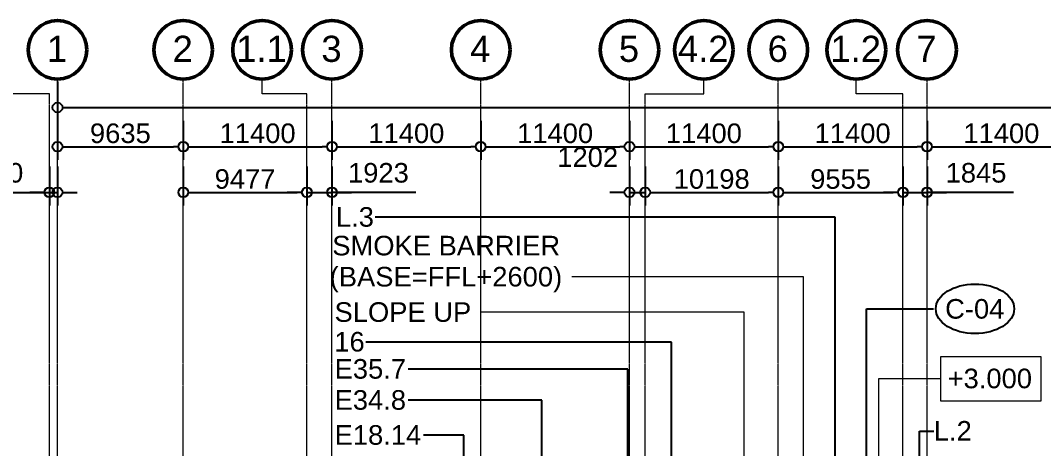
# Model space of a CAD drawing. Header units: millimetres. Extents: x -962357 to -591933, y -35273 to 59420.
# Drawn here: x -916754 to -838349, y 26646 to 59420 of the extents above; entities that cross this region are included whole.
import ezdxf

# ---------------------------------------------------------------- set-up
doc = ezdxf.new("R2010")
doc.units = ezdxf.units.MM
doc.linetypes.add('DPA_Grid _ Level 100', pattern=[10, 5.5, -1.6, 1.3, -1.6])
for name, color, linetype, lineweight in [('A-ANNO-DIMS', 1, 'Continuous', 9), ('A-ROOM-IDEN', 3, 'Continuous', 25), ('G-ANNO-TEXT', 3, 'Continuous', 9), ('S-GRID', 251, 'Continuous', 9), ('S-GRID-IDEN', 3, 'Continuous', 50)]:
    doc.layers.add(name, color=color, linetype=linetype, lineweight=lineweight)
doc.styles.add('Arial', font='arial.ttf', dxfattribs={"height": 2000})
doc.styles.add('Arial_1', font='arial.ttf', dxfattribs={"height": 1500})
doc.dimstyles.new('DPA-DIM-3_0_C-C', dxfattribs={"dimscale": 304.8, "dimtxt": 1530.3891, "dimasz": 2.46063, "dimexe": 3.28084, "dimexo": 0.0625, "dimgap": 0.82021, "dimtad": 1, "dimdec": 0, "dimzin": 0, "dimdsep": 46, "dimtxsty": 'Arial_1', "dimblk1": 'DOTBLANK', "dimblk2": 'DOTBLANK', "dimsah": 1, "dimcen": 0.09, "dimdle": 3.28084, "dimadec": 8, "dimazin": 0, "dimtfac": 1, "dimtdec": 4, "dimtix": 1, "dimtmove": 0, "dimatfit": 3, "dimfxl": 6.56168, "dimfxlon": 1, "dimtvp": 1, "dimtolj": 1, "dimtzin": 0, "dimarcsym": 2})
doc.dimstyles.new('DPA-DIM-3_0_C-C_1', dxfattribs={"dimscale": 304.8, "dimtxt": 1530.3891, "dimasz": 2.46063, "dimexe": 3.28084, "dimexo": 0.0625, "dimgap": 0.82021, "dimtad": 1, "dimdec": 0, "dimzin": 0, "dimdsep": 46, "dimtxsty": 'Arial_1', "dimblk1": 'DOTBLANK', "dimblk2": 'DOTBLANK', "dimsah": 1, "dimcen": 0.09, "dimdle": 3.28084, "dimadec": 8, "dimazin": 0, "dimtfac": 1, "dimtdec": 4, "dimtix": 1, "dimtmove": 1, "dimatfit": 3, "dimfxl": 6.56168, "dimfxlon": 1, "dimtvp": 1, "dimtolj": 1, "dimtzin": 0, "dimarcsym": 2})

# ---------------------------------------------------------------- blocks, each defined once
blk = doc.blocks.new('Grid - 100 Scale-2291345-4130-01 MULTI-PURPOSE LEVEL - REFLECTED CEILING PLAN')
at = {"layer": 'S-GRID-IDEN'}
blk.add_circle((0, 0), 4.5, dxfattribs=at)
blk = doc.blocks.new('_DotBlank')
at = {"color": 0, "linetype": 'ByBlock', "lineweight": -2}
blk.add_line((-0.5, 0), (-1, 0), dxfattribs=at)
blk.add_circle((0, 0), 0.5, dxfattribs=at)
blk = doc.blocks.new('DIMBLOCK1-4130-01 MULTI-PURPOSE LEVEL - REFLECTED CEILING PLAN')
at = {"layer": 'A-ANNO-DIMS', "color": 0, "lineweight": -2, "transparency": 16777216}
for p, q in [((-913915, 54739), (-913915, 51758)), ((-624615, 54739), (-624615, 51758)), ((-913165, 52758), (-625365, 52758))]:
    blk.add_line(p, q, dxfattribs=at)
at = {"layer": 'Defpoints', "color": 0, "transparency": 16777216}
for p in [(-913915, 54758), (-624615, 54758), (-624615, 52758)]:
    blk.add_point(p, dxfattribs=at)
at = {"layer": 'A-ANNO-DIMS', "color": 0, "lineweight": -2, "transparency": 16777216, "xscale": 750, "yscale": 750, "zscale": 750, "rotation": 180}
blk.add_blockref('_DotBlank', (-913915, 52758), dxfattribs=at)
at = {"layer": 'A-ANNO-DIMS', "color": 0, "lineweight": -2, "transparency": 16777216, "xscale": 750, "yscale": 750, "zscale": 750}
blk.add_blockref('_DotBlank', (-624615, 52758), dxfattribs=at)
at = {"layer": 'A-ANNO-DIMS', "color": 0, "transparency": 16777216, "insert": (-769265, 53774), "char_height": 1500, "width": 8306.48, "attachment_point": 5, "style": 'Arial_1'}
blk.add_mtext('\\A1;289300', dxfattribs=at)
blk = doc.blocks.new('DIMBLOCK2-4130-01 MULTI-PURPOSE LEVEL - REFLECTED CEILING PLAN')
at = {"layer": 'A-ANNO-DIMS', "color": 0, "lineweight": -2, "transparency": 16777216}
for p, q in [((-913915, 51739), (-913915, 48758)), ((-904280, 51739), (-904280, 48758)), ((-913165, 49758), (-905030, 49758))]:
    blk.add_line(p, q, dxfattribs=at)
at = {"layer": 'Defpoints', "color": 0, "transparency": 16777216}
for p in [(-913915, 51758), (-904280, 51758), (-904280, 49758)]:
    blk.add_point(p, dxfattribs=at)
at = {"layer": 'A-ANNO-DIMS', "color": 0, "lineweight": -2, "transparency": 16777216, "xscale": 750, "yscale": 750, "zscale": 750, "rotation": 180}
blk.add_blockref('_DotBlank', (-913915, 49758), dxfattribs=at)
at = {"layer": 'A-ANNO-DIMS', "color": 0, "lineweight": -2, "transparency": 16777216, "xscale": 750, "yscale": 750, "zscale": 750}
blk.add_blockref('_DotBlank', (-904280, 49758), dxfattribs=at)
at = {"layer": 'A-ANNO-DIMS', "color": 0, "transparency": 16777216, "insert": (-909098, 50774), "char_height": 1500, "width": 5537.65, "attachment_point": 5, "style": 'Arial_1'}
blk.add_mtext('\\A1;9635', dxfattribs=at)
blk = doc.blocks.new('DIMBLOCK3-4130-01 MULTI-PURPOSE LEVEL - REFLECTED CEILING PLAN')
at = {"layer": 'A-ANNO-DIMS', "color": 0, "lineweight": -2, "transparency": 16777216}
for p, q in [((-904280, 51739), (-904280, 48758)), ((-892880, 51739), (-892880, 48758)), ((-903530, 49758), (-893630, 49758))]:
    blk.add_line(p, q, dxfattribs=at)
at = {"layer": 'Defpoints', "color": 0, "transparency": 16777216}
for p in [(-904280, 51758), (-892880, 51758), (-892880, 49758)]:
    blk.add_point(p, dxfattribs=at)
at = {"layer": 'A-ANNO-DIMS', "color": 0, "lineweight": -2, "transparency": 16777216, "xscale": 750, "yscale": 750, "zscale": 750, "rotation": 180}
blk.add_blockref('_DotBlank', (-904280, 49758), dxfattribs=at)
at = {"layer": 'A-ANNO-DIMS', "color": 0, "lineweight": -2, "transparency": 16777216, "xscale": 750, "yscale": 750, "zscale": 750}
blk.add_blockref('_DotBlank', (-892880, 49758), dxfattribs=at)
at = {"layer": 'A-ANNO-DIMS', "color": 0, "transparency": 16777216, "insert": (-898580, 50774), "char_height": 1500, "width": 6922.07, "attachment_point": 5, "style": 'Arial_1'}
blk.add_mtext('\\A1;11400', dxfattribs=at)
blk = doc.blocks.new('DIMBLOCK4-4130-01 MULTI-PURPOSE LEVEL - REFLECTED CEILING PLAN')
at = {"layer": 'A-ANNO-DIMS', "color": 0, "lineweight": -2, "transparency": 16777216}
for p, q in [((-892880, 51739), (-892880, 48758)), ((-881480, 51739), (-881480, 48758)), ((-892130, 49758), (-882230, 49758))]:
    blk.add_line(p, q, dxfattribs=at)
at = {"layer": 'Defpoints', "color": 0, "transparency": 16777216}
for p in [(-892880, 51758), (-881480, 51758), (-881480, 49758)]:
    blk.add_point(p, dxfattribs=at)
at = {"layer": 'A-ANNO-DIMS', "color": 0, "lineweight": -2, "transparency": 16777216, "xscale": 750, "yscale": 750, "zscale": 750, "rotation": 180}
blk.add_blockref('_DotBlank', (-892880, 49758), dxfattribs=at)
at = {"layer": 'A-ANNO-DIMS', "color": 0, "lineweight": -2, "transparency": 16777216, "xscale": 750, "yscale": 750, "zscale": 750}
blk.add_blockref('_DotBlank', (-881480, 49758), dxfattribs=at)
at = {"layer": 'A-ANNO-DIMS', "color": 0, "transparency": 16777216, "insert": (-887180, 50774), "char_height": 1500, "width": 6922.07, "attachment_point": 5, "style": 'Arial_1'}
blk.add_mtext('\\A1;11400', dxfattribs=at)
blk = doc.blocks.new('DIMBLOCK5-4130-01 MULTI-PURPOSE LEVEL - REFLECTED CEILING PLAN')
at = {"layer": 'A-ANNO-DIMS', "color": 0, "lineweight": -2, "transparency": 16777216}
for p, q in [((-881480, 51739), (-881480, 48758)), ((-870080, 51739), (-870080, 48758)), ((-880730, 49758), (-870830, 49758))]:
    blk.add_line(p, q, dxfattribs=at)
at = {"layer": 'Defpoints', "color": 0, "transparency": 16777216}
for p in [(-881480, 51758), (-870080, 51758), (-870080, 49758)]:
    blk.add_point(p, dxfattribs=at)
at = {"layer": 'A-ANNO-DIMS', "color": 0, "lineweight": -2, "transparency": 16777216, "xscale": 750, "yscale": 750, "zscale": 750, "rotation": 180}
blk.add_blockref('_DotBlank', (-881480, 49758), dxfattribs=at)
at = {"layer": 'A-ANNO-DIMS', "color": 0, "lineweight": -2, "transparency": 16777216, "xscale": 750, "yscale": 750, "zscale": 750}
blk.add_blockref('_DotBlank', (-870080, 49758), dxfattribs=at)
at = {"layer": 'A-ANNO-DIMS', "color": 0, "transparency": 16777216, "insert": (-875780, 50774), "char_height": 1500, "width": 6922.07, "attachment_point": 5, "style": 'Arial_1'}
blk.add_mtext('\\A1;11400', dxfattribs=at)
blk = doc.blocks.new('DIMBLOCK6-4130-01 MULTI-PURPOSE LEVEL - REFLECTED CEILING PLAN')
at = {"layer": 'A-ANNO-DIMS', "color": 0, "lineweight": -2, "transparency": 16777216}
for p, q in [((-870080, 51739), (-870080, 48758)), ((-858680, 51739), (-858680, 48758)), ((-869330, 49758), (-859430, 49758))]:
    blk.add_line(p, q, dxfattribs=at)
at = {"layer": 'Defpoints', "color": 0, "transparency": 16777216}
for p in [(-870080, 51758), (-858680, 51758), (-858680, 49758)]:
    blk.add_point(p, dxfattribs=at)
at = {"layer": 'A-ANNO-DIMS', "color": 0, "lineweight": -2, "transparency": 16777216, "xscale": 750, "yscale": 750, "zscale": 750, "rotation": 180}
blk.add_blockref('_DotBlank', (-870080, 49758), dxfattribs=at)
at = {"layer": 'A-ANNO-DIMS', "color": 0, "lineweight": -2, "transparency": 16777216, "xscale": 750, "yscale": 750, "zscale": 750}
blk.add_blockref('_DotBlank', (-858680, 49758), dxfattribs=at)
at = {"layer": 'A-ANNO-DIMS', "color": 0, "transparency": 16777216, "insert": (-864380, 50774), "char_height": 1500, "width": 6922.07, "attachment_point": 5, "style": 'Arial_1'}
blk.add_mtext('\\A1;11400', dxfattribs=at)
blk = doc.blocks.new('DIMBLOCK7-4130-01 MULTI-PURPOSE LEVEL - REFLECTED CEILING PLAN')
at = {"layer": 'A-ANNO-DIMS', "color": 0, "lineweight": -2, "transparency": 16777216}
for p, q in [((-858680, 51739), (-858680, 48758)), ((-847280, 51739), (-847280, 48758)), ((-857930, 49758), (-848030, 49758))]:
    blk.add_line(p, q, dxfattribs=at)
at = {"layer": 'Defpoints', "color": 0, "transparency": 16777216}
for p in [(-858680, 51758), (-847280, 51758), (-847280, 49758)]:
    blk.add_point(p, dxfattribs=at)
at = {"layer": 'A-ANNO-DIMS', "color": 0, "lineweight": -2, "transparency": 16777216, "xscale": 750, "yscale": 750, "zscale": 750, "rotation": 180}
blk.add_blockref('_DotBlank', (-858680, 49758), dxfattribs=at)
at = {"layer": 'A-ANNO-DIMS', "color": 0, "lineweight": -2, "transparency": 16777216, "xscale": 750, "yscale": 750, "zscale": 750}
blk.add_blockref('_DotBlank', (-847280, 49758), dxfattribs=at)
at = {"layer": 'A-ANNO-DIMS', "color": 0, "transparency": 16777216, "insert": (-852980, 50774), "char_height": 1500, "width": 6922.07, "attachment_point": 5, "style": 'Arial_1'}
blk.add_mtext('\\A1;11400', dxfattribs=at)
blk = doc.blocks.new('DIMBLOCK8-4130-01 MULTI-PURPOSE LEVEL - REFLECTED CEILING PLAN')
at = {"layer": 'A-ANNO-DIMS', "color": 0, "lineweight": -2, "transparency": 16777216}
for p, q in [((-847280, 51739), (-847280, 48758)), ((-835880, 51739), (-835880, 48758)), ((-846530, 49758), (-836630, 49758))]:
    blk.add_line(p, q, dxfattribs=at)
at = {"layer": 'Defpoints', "color": 0, "transparency": 16777216}
for p in [(-847280, 51758), (-835880, 51758), (-835880, 49758)]:
    blk.add_point(p, dxfattribs=at)
at = {"layer": 'A-ANNO-DIMS', "color": 0, "lineweight": -2, "transparency": 16777216, "xscale": 750, "yscale": 750, "zscale": 750, "rotation": 180}
blk.add_blockref('_DotBlank', (-847280, 49758), dxfattribs=at)
at = {"layer": 'A-ANNO-DIMS', "color": 0, "lineweight": -2, "transparency": 16777216, "xscale": 750, "yscale": 750, "zscale": 750}
blk.add_blockref('_DotBlank', (-835880, 49758), dxfattribs=at)
at = {"layer": 'A-ANNO-DIMS', "color": 0, "transparency": 16777216, "insert": (-841580, 50774), "char_height": 1500, "width": 6922.07, "attachment_point": 5, "style": 'Arial_1'}
blk.add_mtext('\\A1;11400', dxfattribs=at)
blk = doc.blocks.new('DIMBLOCK30-4130-01 MULTI-PURPOSE LEVEL - REFLECTED CEILING PLAN')
at = {"layer": 'A-ANNO-DIMS', "color": 0, "lineweight": -2, "transparency": 16777216}
for p, q in [((-894803, 48239), (-894803, 45258)), ((-892880, 48239), (-892880, 45258)), ((-895553, 46258), (-896303, 46258)), ((-894803, 46258), (-892880, 46258)), ((-894803, 46258), (-892880, 46258)), ((-886464, 46258), (-892880, 46258)), ((-892130, 46258), (-891380, 46258))]:
    blk.add_line(p, q, dxfattribs=at)
at = {"layer": 'Defpoints', "color": 0, "transparency": 16777216}
for p in [(-894803, 48258), (-892880, 48258), (-892880, 46258)]:
    blk.add_point(p, dxfattribs=at)
at = {"layer": 'A-ANNO-DIMS', "color": 0, "lineweight": -2, "transparency": 16777216, "xscale": 750, "yscale": 750, "zscale": 750}
blk.add_blockref('_DotBlank', (-894803, 46258), dxfattribs=at)
at = {"layer": 'A-ANNO-DIMS', "color": 0, "lineweight": -2, "transparency": 16777216, "xscale": 750, "yscale": 750, "zscale": 750, "rotation": 180}
blk.add_blockref('_DotBlank', (-892880, 46258), dxfattribs=at)
at = {"layer": 'A-ANNO-DIMS', "color": 0, "transparency": 16777216, "insert": (-891652, 48508), "char_height": 1500, "width": 5537.65, "attachment_point": 1, "line_spacing_factor": 0.941778, "style": 'Arial_1'}
blk.add_mtext('\\A1;1923', dxfattribs=at)
blk = doc.blocks.new('DIMBLOCK31-4130-01 MULTI-PURPOSE LEVEL - REFLECTED CEILING PLAN')
at = {"layer": 'A-ANNO-DIMS', "color": 0, "lineweight": -2, "transparency": 16777216}
for p, q in [((-849125, 48239), (-849125, 45258)), ((-847280, 48239), (-847280, 45258)), ((-849875, 46258), (-850625, 46258)), ((-849125, 46258), (-847280, 46258)), ((-849125, 46258), (-847280, 46258)), ((-840659, 46258), (-847280, 46258)), ((-846530, 46258), (-845780, 46258))]:
    blk.add_line(p, q, dxfattribs=at)
at = {"layer": 'Defpoints', "color": 0, "transparency": 16777216}
for p in [(-849125, 48258), (-847280, 48258), (-847280, 46258)]:
    blk.add_point(p, dxfattribs=at)
at = {"layer": 'A-ANNO-DIMS', "color": 0, "lineweight": -2, "transparency": 16777216, "xscale": 750, "yscale": 750, "zscale": 750}
blk.add_blockref('_DotBlank', (-849125, 46258), dxfattribs=at)
at = {"layer": 'A-ANNO-DIMS', "color": 0, "lineweight": -2, "transparency": 16777216, "xscale": 750, "yscale": 750, "zscale": 750, "rotation": 180}
blk.add_blockref('_DotBlank', (-847280, 46258), dxfattribs=at)
at = {"layer": 'A-ANNO-DIMS', "color": 0, "transparency": 16777216, "insert": (-845852, 48508), "char_height": 1500, "width": 5537.65, "attachment_point": 1, "line_spacing_factor": 0.941778, "style": 'Arial_1'}
blk.add_mtext('\\A1;1845', dxfattribs=at)
blk = doc.blocks.new('DIMBLOCK32-4130-01 MULTI-PURPOSE LEVEL - REFLECTED CEILING PLAN')
at = {"layer": 'A-ANNO-DIMS', "color": 0, "lineweight": -2, "transparency": 16777216}
for p, q in [((-870080, 48239), (-870080, 45258)), ((-868878, 48239), (-868878, 45258)), ((-870830, 46258), (-871580, 46258)), ((-870080, 46258), (-868878, 46258)), ((-868128, 46258), (-867378, 46258))]:
    blk.add_line(p, q, dxfattribs=at)
at = {"layer": 'Defpoints', "color": 0, "transparency": 16777216}
for p in [(-870080, 48258), (-868878, 48258), (-868878, 46258)]:
    blk.add_point(p, dxfattribs=at)
at = {"layer": 'A-ANNO-DIMS', "color": 0, "lineweight": -2, "transparency": 16777216, "xscale": 750, "yscale": 750, "zscale": 750}
blk.add_blockref('_DotBlank', (-870080, 46258), dxfattribs=at)
at = {"layer": 'A-ANNO-DIMS', "color": 0, "lineweight": -2, "transparency": 16777216, "xscale": 750, "yscale": 750, "zscale": 750, "rotation": 180}
blk.add_blockref('_DotBlank', (-868878, 46258), dxfattribs=at)
at = {"layer": 'A-ANNO-DIMS', "color": 0, "transparency": 16777216, "insert": (-875613, 49705), "char_height": 1500, "width": 5537.65, "attachment_point": 1, "line_spacing_factor": 0.941778, "style": 'Arial_1'}
blk.add_mtext('\\A1;1202', dxfattribs=at)
blk = doc.blocks.new('DIMBLOCK33-4130-01 MULTI-PURPOSE LEVEL - REFLECTED CEILING PLAN')
at = {"layer": 'A-ANNO-DIMS', "color": 0, "lineweight": -2, "transparency": 16777216}
for p, q in [((-868878, 48239), (-868878, 45258)), ((-858680, 48239), (-858680, 45258)), ((-868128, 46258), (-859430, 46258))]:
    blk.add_line(p, q, dxfattribs=at)
at = {"layer": 'Defpoints', "color": 0, "transparency": 16777216}
for p in [(-868878, 48258), (-858680, 48258), (-858680, 46258)]:
    blk.add_point(p, dxfattribs=at)
at = {"layer": 'A-ANNO-DIMS', "color": 0, "lineweight": -2, "transparency": 16777216, "xscale": 750, "yscale": 750, "zscale": 750, "rotation": 180}
blk.add_blockref('_DotBlank', (-868878, 46258), dxfattribs=at)
at = {"layer": 'A-ANNO-DIMS', "color": 0, "lineweight": -2, "transparency": 16777216, "xscale": 750, "yscale": 750, "zscale": 750}
blk.add_blockref('_DotBlank', (-858680, 46258), dxfattribs=at)
at = {"layer": 'A-ANNO-DIMS', "color": 0, "transparency": 16777216, "insert": (-863779, 47274), "char_height": 1500, "width": 6922.07, "attachment_point": 5, "style": 'Arial_1'}
blk.add_mtext('\\A1;10198', dxfattribs=at)
blk = doc.blocks.new('DIMBLOCK34-4130-01 MULTI-PURPOSE LEVEL - REFLECTED CEILING PLAN')
at = {"layer": 'A-ANNO-DIMS', "color": 0, "lineweight": -2, "transparency": 16777216}
for p, q in [((-858680, 48239), (-858680, 45258)), ((-849125, 48239), (-849125, 45258)), ((-857930, 46258), (-849875, 46258))]:
    blk.add_line(p, q, dxfattribs=at)
at = {"layer": 'Defpoints', "color": 0, "transparency": 16777216}
for p in [(-858680, 48258), (-849125, 48258), (-849125, 46258)]:
    blk.add_point(p, dxfattribs=at)
at = {"layer": 'A-ANNO-DIMS', "color": 0, "lineweight": -2, "transparency": 16777216, "xscale": 750, "yscale": 750, "zscale": 750, "rotation": 180}
blk.add_blockref('_DotBlank', (-858680, 46258), dxfattribs=at)
at = {"layer": 'A-ANNO-DIMS', "color": 0, "lineweight": -2, "transparency": 16777216, "xscale": 750, "yscale": 750, "zscale": 750}
blk.add_blockref('_DotBlank', (-849125, 46258), dxfattribs=at)
at = {"layer": 'A-ANNO-DIMS', "color": 0, "transparency": 16777216, "insert": (-853902, 47274), "char_height": 1500, "width": 5537.65, "attachment_point": 5, "style": 'Arial_1'}
blk.add_mtext('\\A1;9555', dxfattribs=at)
blk = doc.blocks.new('DIMBLOCK35-4130-01 MULTI-PURPOSE LEVEL - REFLECTED CEILING PLAN')
at = {"layer": 'A-ANNO-DIMS', "color": 0, "lineweight": -2, "transparency": 16777216}
for p, q in [((-904280, 48239), (-904280, 45258)), ((-894803, 48239), (-894803, 45258)), ((-903530, 46258), (-895553, 46258))]:
    blk.add_line(p, q, dxfattribs=at)
at = {"layer": 'Defpoints', "color": 0, "transparency": 16777216}
for p in [(-904280, 48258), (-894803, 48258), (-894803, 46258)]:
    blk.add_point(p, dxfattribs=at)
at = {"layer": 'A-ANNO-DIMS', "color": 0, "lineweight": -2, "transparency": 16777216, "xscale": 750, "yscale": 750, "zscale": 750, "rotation": 180}
blk.add_blockref('_DotBlank', (-904280, 46258), dxfattribs=at)
at = {"layer": 'A-ANNO-DIMS', "color": 0, "lineweight": -2, "transparency": 16777216, "xscale": 750, "yscale": 750, "zscale": 750}
blk.add_blockref('_DotBlank', (-894803, 46258), dxfattribs=at)
at = {"layer": 'A-ANNO-DIMS', "color": 0, "transparency": 16777216, "insert": (-899541, 47274), "char_height": 1500, "width": 5537.65, "attachment_point": 5, "style": 'Arial_1'}
blk.add_mtext('\\A1;9477', dxfattribs=at)
blk = doc.blocks.new('DIMBLOCK46-4130-01 MULTI-PURPOSE LEVEL - REFLECTED CEILING PLAN')
at = {"layer": 'A-ANNO-DIMS', "color": 0, "lineweight": -2, "transparency": 16777216}
for p, q in [((-914535, 48239), (-914535, 45258)), ((-913915, 48239), (-913915, 45258)), ((-919865, 46258), (-914535, 46258)), ((-915285, 46258), (-916035, 46258)), ((-914535, 46258), (-913915, 46258)), ((-914535, 46258), (-913915, 46258)), ((-913165, 46258), (-912415, 46258))]:
    blk.add_line(p, q, dxfattribs=at)
at = {"layer": 'Defpoints', "color": 0, "transparency": 16777216}
for p in [(-914535, 48258), (-913915, 48258), (-913915, 46258)]:
    blk.add_point(p, dxfattribs=at)
at = {"layer": 'A-ANNO-DIMS', "color": 0, "lineweight": -2, "transparency": 16777216, "xscale": 750, "yscale": 750, "zscale": 750}
blk.add_blockref('_DotBlank', (-914535, 46258), dxfattribs=at)
at = {"layer": 'A-ANNO-DIMS', "color": 0, "lineweight": -2, "transparency": 16777216, "xscale": 750, "yscale": 750, "zscale": 750, "rotation": 180}
blk.add_blockref('_DotBlank', (-913915, 46258), dxfattribs=at)
at = {"layer": 'A-ANNO-DIMS', "color": 0, "transparency": 16777216, "insert": (-920033, 48508), "char_height": 1500, "width": 4153.24, "attachment_point": 1, "line_spacing_factor": 0.941778, "style": 'Arial_1'}
blk.add_mtext('\\A1;620', dxfattribs=at)
blk = doc.blocks.new('DPA_TAG Room-Ceiling - STANDARD-8527542-4130-01 MULTI-PURPOSE LEVEL - REFLECTED CEILING PLAN')
at = {"layer": 'A-ROOM-IDEN'}
blk.add_ellipse((0, 0), major_axis=(-6, 0), ratio=0.633333, dxfattribs=at)

msp = doc.modelspace()

# ---------------------------------------------------------------- linework, layer by layer
at = {"layer": 'A-ROOM-IDEN'}
for p, q in [((-854306.2, 44357.5), (-889569.3, 44357.5)), ((-854306.2, 14281.2), (-854306.2, 44357.5)), ((-851919.4, 37341.4), (-846785, 37341.4)), ((-851919.4, 15248.8), (-851919.4, 37341.4)), ((-866861.6, 34800.8), (-890289.3, 34800.8)), ((-866861.6, 10884.7), (-866861.6, 34800.8)), ((-870203.5, 32723.8), (-887054.3, 32723.8)), ((-870203.5, 14746.2), (-870203.5, 32723.8)), ((-876785.8, 30343.8), (-887054.3, 30343.8)), ((-876785.8, 14940), (-876785.8, 30343.8)), ((-882773.7, 27663.8), (-885864.3, 27663.8)), ((-882773.7, 14255.5), (-882773.7, 27663.8)), ((-847844.2, 27980.8), (-846760, 27980.8)), ((-847844.2, 5786.6), (-847844.2, 27980.8))]:
    msp.add_line(p, q, dxfattribs=at)
at = {"layer": 'G-ANNO-TEXT', "color": 250}
for p, q in [((-873887.4, 39801.9), (-874499.2, 39801.9)), ((-856735.2, 39801.9), (-873887.4, 39801.9)), ((-856735.2, 11656.6), (-856735.2, 39801.9)), ((-881500.9, 37095.4), (-881536.4, 37095.4)), ((-861294.5, 37095.4), (-881500.9, 37095.4)), ((-861294.5, 11822.6), (-861294.5, 37095.4)), ((-850973.7, 32010.5), (-846215.6, 32010.5)), ((-850973.7, 15313.6), (-850973.7, 32010.5))]:
    msp.add_line(p, q, dxfattribs=at)
at = {"layer": 'G-ANNO-TEXT', "color": 250, "flags": 128}
msp.add_lwpolyline([(-846215.6, 33694.7), (-838568.6, 33694.7), (-838568.6, 30282.7), (-846215.6, 30282.7)], close=True, dxfattribs=at)
at = {"layer": 'S-GRID', "linetype": 'DPA_Grid _ Level 100'}
for p, q in [((-913915, -30781.3), (-913915, 54920.2)), ((-904280, -30741.3), (-904280, 54920.2)), ((-892880, -30741.3), (-892880, 54920.2)), ((-881480, -30741.3), (-881480, 54920.2)), ((-870080, -30741.3), (-870080, 54920.2)), ((-858680, -30741.3), (-858680, 54920.2)), ((-847280, -30741.3), (-847280, 54920.2)), ((-914535, -30781.3), (-914535, 53809.2)), ((-894803, -30741.3), (-894803, 53809.2)), ((-868878.1, -30741.3), (-868878.1, 53809.2)), ((-849125, -30741.3), (-849125, 53809.2))]:
    msp.add_line(p, q, dxfattribs=at)
at = {"layer": 'S-GRID'}
for p, q in [((-898236.2, 53809.2), (-898236.2, 54920.2)), ((-864379, 53809.2), (-864379, 54920.2)), ((-852696.4, 53809.2), (-852696.4, 54920.2)), ((-914535, 53809.2), (-919592.7, 53809.2)), ((-894803, 53809.2), (-898236.2, 53809.2)), ((-868878.1, 53809.2), (-864379, 53809.2)), ((-849125, 53809.2), (-852696.4, 53809.2))]:
    msp.add_line(p, q, dxfattribs=at)

# ---------------------------------------------------------------- block references
at = {"layer": 'A-ROOM-IDEN', "xscale": 499.9999999999995, "yscale": 499.9999999999995, "zscale": 499.9999999999995}
msp.add_blockref('DPA_TAG Room-Ceiling - STANDARD-8527542-4130-01 MULTI-PURPOSE LEVEL - REFLECTED CEILING PLAN', (-843602.2, 37341.4), dxfattribs=at)
at = {"layer": 'S-GRID-IDEN', "xscale": 499.9999999999995, "yscale": 499.9999999999995, "zscale": 499.9999999999995}
for p in [(-913915, 57170.2), (-904280, 57170.2), (-898236.2, 57170.2), (-892880, 57170.2), (-881480, 57170.2), (-870080, 57170.2), (-864379, 57170.2), (-858680, 57170.2), (-852696.4, 57170.2), (-847280, 57170.2)]:
    msp.add_blockref('Grid - 100 Scale-2291345-4130-01 MULTI-PURPOSE LEVEL - REFLECTED CEILING PLAN', p, dxfattribs=at)

# ---------------------------------------------------------------- texts
at = {"layer": 'A-ROOM-IDEN', "lineweight": 9, "char_height": 1500, "attachment_point": 1, "style": 'Arial_1'}
for s, insert, width in [('L.3', (-892579.3, 45129.3), 3607.594), ('C-04', (-845890.5, 38091.1), 5571.728), ('16', (-892704.3, 35572.6), 2886.075), ('E35.7', (-892679.3, 33495.6), 6774.259), ('E34.8', (-892679.3, 31115.6), 6774.259), ('E18.14', (-892679.3, 28435.6), 8217.297), ('L.2', (-846760, 28752.6), 3607.594)]:
    msp.add_mtext(s, dxfattribs=dict(at, insert=insert, width=width))
at = {"layer": 'G-ANNO-TEXT', "color": 7, "char_height": 1500, "attachment_point": 1, "style": 'Arial_1'}
for s, insert, width in [('SMOKE BARRIER ', (-892858.6, 42933.1), 22166.659), ('(BASE=FFL+2600)', (-893057, 40551.9), 21886.069), ('SLOPE UP', (-892685.9, 37845.4), 12907.169), ('+3.000', (-845699.6, 32760.5), 7976.791)]:
    msp.add_mtext(s, dxfattribs=dict(at, insert=insert, width=width))
at = {"layer": 'S-GRID-IDEN', "lineweight": 9, "char_height": 2000, "attachment_point": 1, "style": 'Arial'}
for s, insert, width in [('1', (-914731.5, 58249.7), 1883.966), ('2', (-905096.5, 58249.7), 1883.966), ('1.1', (-900225.1, 58249.7), 4729.956), ('3', (-893696.5, 58249.7), 1883.966), ('4', (-882296.5, 58249.7), 1883.966), ('5', (-870896.5, 58249.7), 1883.966), ('4.2', (-866368, 58249.7), 4729.956), ('6', (-859496.5, 58249.7), 1883.966), ('1.2', (-854685.3, 58249.7), 4729.956), ('7', (-848096.5, 58249.7), 1883.966)]:
    msp.add_mtext(s, dxfattribs=dict(at, insert=insert, width=width))

# ---------------------------------------------------------------- dimensions: what is measured, and where the dimension line sits
at = {"layer": 'A-ANNO-DIMS'}
for base, p1, p2, override, picture, middle in [((-624615, 52758), (-913915, 54758), (-624615, 54758), {"dimpost": '<>', "dimfxl": 289300}, 'DIMBLOCK1-4130-01 MULTI-PURPOSE LEVEL - REFLECTED CEILING PLAN', (-769265, 53774.4)), ((-904280, 49758), (-913915, 51758), (-904280, 51758), {"dimpost": '<>', "dimfxl": 9635}, 'DIMBLOCK2-4130-01 MULTI-PURPOSE LEVEL - REFLECTED CEILING PLAN', (-909097.5, 50774.4)), ((-892880, 49758), (-904280, 51758), (-892880, 51758), {"dimpost": '<>', "dimfxl": 11400}, 'DIMBLOCK3-4130-01 MULTI-PURPOSE LEVEL - REFLECTED CEILING PLAN', (-898580, 50773.9)), ((-881480, 49758), (-892880, 51758), (-881480, 51758), {"dimpost": '<>', "dimfxl": 11400}, 'DIMBLOCK4-4130-01 MULTI-PURPOSE LEVEL - REFLECTED CEILING PLAN', (-887180, 50773.9)), ((-870080, 49758), (-881480, 51758), (-870080, 51758), {"dimpost": '<>', "dimfxl": 11400}, 'DIMBLOCK5-4130-01 MULTI-PURPOSE LEVEL - REFLECTED CEILING PLAN', (-875780, 50773.9)), ((-858680, 49758), (-870080, 51758), (-858680, 51758), {"dimpost": '<>', "dimfxl": 11400}, 'DIMBLOCK6-4130-01 MULTI-PURPOSE LEVEL - REFLECTED CEILING PLAN', (-864380, 50773.9)), ((-847280, 49758), (-858680, 51758), (-847280, 51758), {"dimpost": '<>', "dimfxl": 11400}, 'DIMBLOCK7-4130-01 MULTI-PURPOSE LEVEL - REFLECTED CEILING PLAN', (-852980, 50773.9)), ((-835880, 49758), (-847280, 51758), (-835880, 51758), {"dimpost": '<>', "dimfxl": 11400}, 'DIMBLOCK8-4130-01 MULTI-PURPOSE LEVEL - REFLECTED CEILING PLAN', (-841580, 50773.9)), ((-894803, 46258), (-904280, 48258), (-894803, 48258), {"dimpost": '<>', "dimfxl": 9477.000119}, 'DIMBLOCK35-4130-01 MULTI-PURPOSE LEVEL - REFLECTED CEILING PLAN', (-899541.5, 47273.9)), ((-858680, 46258), (-868878.1, 48258), (-858680, 48258), {"dimpost": '<>', "dimfxl": 10198.138815}, 'DIMBLOCK33-4130-01 MULTI-PURPOSE LEVEL - REFLECTED CEILING PLAN', (-863779.1, 47273.9)), ((-849125, 46258), (-858680, 48258), (-849125, 48258), {"dimpost": '<>', "dimfxl": 9555.000007}, 'DIMBLOCK34-4130-01 MULTI-PURPOSE LEVEL - REFLECTED CEILING PLAN', (-853902.5, 47273.9))]:
    dim = msp.add_linear_dim(base=base, p1=p1, p2=p2, dimstyle='DPA-DIM-3_0_C-C', override=override, dxfattribs=at)
    dim.commit()
    dim.dimension.update_dxf_attribs({"geometry": picture, "text_midpoint": middle})
for base, p1, p2, override, picture, middle in [((-868878.1, 46258), (-870080, 48258), (-868878.1, 48258), {"dimpost": '<>', "dimfxl": 1201.861185}, 'DIMBLOCK32-4130-01 MULTI-PURPOSE LEVEL - REFLECTED CEILING PLAN', (-872844.3, 47455.4)), ((-913915, 46258), (-914535, 48258), (-913915, 48258), {"dimpost": '<>', "dimfxl": 620}, 'DIMBLOCK46-4130-01 MULTI-PURPOSE LEVEL - REFLECTED CEILING PLAN', (-917956.1, 47455.4)), ((-892880, 46258), (-894803, 48258), (-892880, 48258), {"dimpost": '<>', "dimfxl": 1922.999881}, 'DIMBLOCK30-4130-01 MULTI-PURPOSE LEVEL - REFLECTED CEILING PLAN', (-888882.9, 47455.4)), ((-847280, 46258), (-849125, 48258), (-847280, 48258), {"dimpost": '<>', "dimfxl": 1844.999993}, 'DIMBLOCK31-4130-01 MULTI-PURPOSE LEVEL - REFLECTED CEILING PLAN', (-843083.5, 47455.4))]:
    dim = msp.add_linear_dim(base=base, p1=p1, p2=p2, dimstyle='DPA-DIM-3_0_C-C_1', override=override, dxfattribs=at)
    dim.commit()
    dim.dimension.update_dxf_attribs({"geometry": picture, "text_midpoint": middle, "dimtype": 160})

doc.saveas('drawing.dxf')
